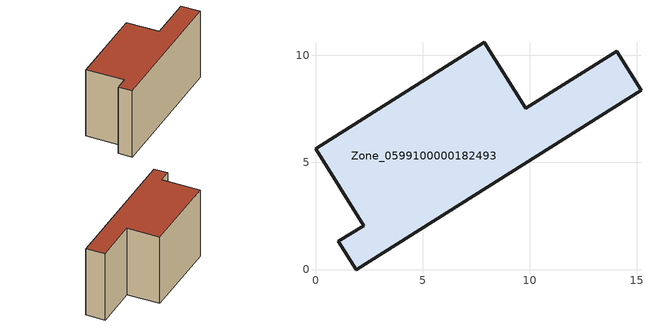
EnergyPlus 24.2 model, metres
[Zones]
Zone_0599100000182493
 floor ground (C_G): 1.07,1.31 2.26,2.05 0,5.63 7.88,10.6 9.82,7.52 14.06,10.18 15.2,8.37 1.9,0 z0
 wall outside (C_F): 2.26,2.05 1.07,1.31 1.9,0 15.2,8.37 14.06,10.18 9.82,7.52 7.88,10.6 0,5.63 2.26,2.05 z0:7.96
 roof outside (C_R): 7.88,10.6 0,5.63 2.26,2.05 1.07,1.31 1.9,0 15.2,8.37 14.06,10.18 9.82,7.52 z7.96
[BUILDING]
Pand.0599100000182493: North Axis=0; Terrain=City; Loads Convergence Tolerance Value=0.04; Temperature Convergence Tolerance Value=0.4; Solar Distribution=FullExterior; Maximum Number of Warmup Days=25; Minimum Number of Warmup Days=1
[Site:Location]
Rotterdam.The.Hague.AP_ZH_NLD Design_Conditions: Latitude=51.96; Longitude=4.45; Time Zone=1; Elevation=-4.5
[SITE:GROUNDTEMPERATURE:BUILDINGSURFACE]
18, 18, 18, 18, 18, 18, 18, 18, 18, 18, 18, 18
[MATERIAL] Thermal Absorptance=0.9; Solar Absorptance=0.7; Visible Absorptance=0.7
Name | Roughness | Thickness | Conductivity | Density | Specific Heat
G.TI.1975-1991 | MediumSmooth | 0.15 | 0.288461 | 540 | 1210
F.TI.1975-1991 | Rough | 0.3 | 0.230769 | 1920 | 840
R.TI.1975-1991 | MediumRough | 0.2 | 0.153846 | 1500 | 1000
[CONSTRUCTION]
C_G: G.TI.1975-1991
C_F: F.TI.1975-1991
C_R: R.TI.1975-1991
[ZONE]
Zone_0599100000182493: Type=1; Multiplier=1; Ceiling Height=Autocalculate; Volume=Autocalculate; Floor Area=autocalculate; Part of Total Floor Area=Yes
[ZONEINFILTRATION:DESIGNFLOWRATE]
Infil_Zone_0599100000182493: Zone or ZoneList or Space or SpaceList=Zone_0599100000182493; Schedule=AlwaysOn; Design Flow Rate Calculation Method=Flow/Area; Flow Rate per Floor Area=0.003; Constant Term Coefficient=1; Temperature Term Coefficient=0; Velocity Term Coefficient=0; Velocity Squared Term Coefficient=0
[HVACTEMPLATE:ZONE:IDEALLOADSAIRSYSTEM]
Zone_0599100000182493: Maximum Heating Supply Air Temperature=50; Minimum Cooling Supply Air Temperature=13; Maximum Heating Supply Air Humidity Ratio=0.0156; Minimum Cooling Supply Air Humidity Ratio=0.0077; Heating Limit=NoLimit; Cooling Limit=NoLimit; Dehumidification Control Type=ConstantSensibleHeatRatio; Cooling Sensible Heat Ratio=0.7; Dehumidification Setpoint=60; Humidification Control Type=None; Humidification Setpoint=30; Outdoor Air Method=None; Outdoor Air Flow Rate per Person=0.00944; Outdoor Air Flow Rate per Zone Floor Area=0; Outdoor Air Flow Rate per Zone=0; Demand Controlled Ventilation Type=None; Outdoor Air Economizer Type=NoEconomizer; Heat Recovery Type=None; Sensible Heat Recovery Effectiveness=0.7; Latent Heat Recovery Effectiveness=0.65
[ZONECONTROL:THERMOSTAT]
ThermostatControl_Zone_0599100000182493: Zone or ZoneList=Zone_0599100000182493; Control Type Schedule=DualSetpointControlType; Control 1=Thermostat_Zone_0599100000182493; Temperature Difference Between Cutout And Setpoint=0
[THERMOSTATSETPOINT:DUALSETPOINT]
Thermostat_Zone_0599100000182493: Heating Setpoint Temperature Schedule=HeatingSetpoint_Zone_0599100000182493; Cooling Setpoint Temperature Schedule=CoolingSetpoint_Zone_0599100000182493
[SCHEDULE:COMPACT]
HeatingSetpoint_Zone_0599100000182493: Through: 12/31, For: AllDays, Until: 24:00, 21
CoolingSetpoint_Zone_0599100000182493: Through: 12/31, For: AllDays, Until: 24:00, 24
DualSetpointControlType: Through: 12/31, For: AllDays, Until: 24:00, 4
AlwaysOn: Through: 12/31, For: AllDays, Until: 24:00, 1
